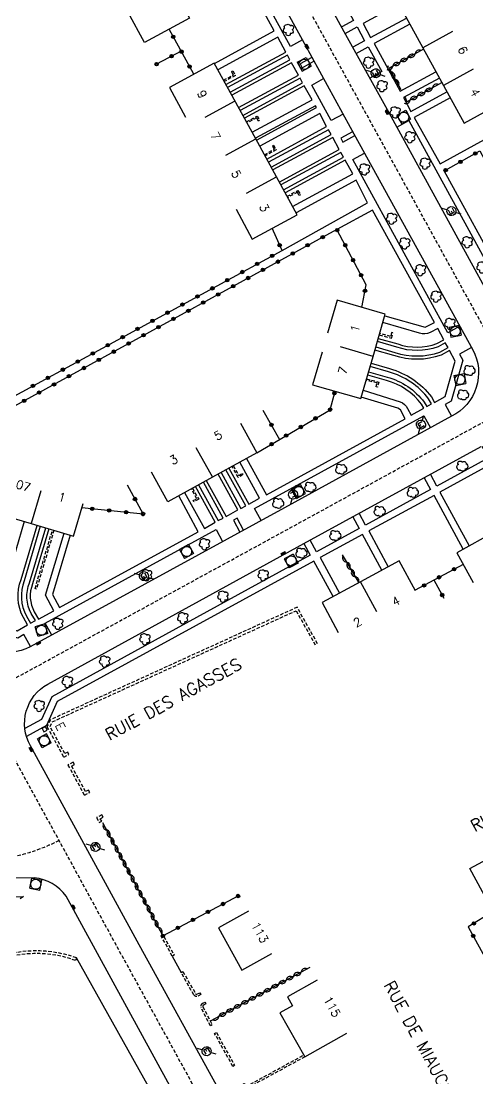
# Model space of a CAD drawing. Header units: millimetres. Extents: x 151000 to 152000, y 127000 to 128000.
# Drawn here: x 151405.8 to 151472.9, y 127185.8 to 127341.3 of the extents above; entities that cross this region are included whole.
import ezdxf
from ezdxf.enums import TextEntityAlignment as Align

# ---------------------------------------------------------------- set-up
doc = ezdxf.new("R2010")
doc.units = ezdxf.units.MM
doc.linetypes.add('DASHED', pattern=[0.75, 0.5, -0.25])
doc.layers.get('0').update_dxf_attribs({"linetype": 'CONTINUOUS'})
for name, color, linetype in [('W0001', 6, 'DASHED'), ('W0008', 7, 'CONTINUOUS'), ('W0100', 7, 'CONTINUOUS'), ('W0112', 1, 'DASHED'), ('W0300', 7, 'CONTINUOUS'), ('W0310', 3, 'CONTINUOUS'), ('W0322', 7, 'CONTINUOUS'), ('W0334', 7, 'CONTINUOUS'), ('W0400', 7, 'CONTINUOUS'), ('W0420', 7, 'CONTINUOUS'), ('W0471', 7, 'CONTINUOUS'), ('W0984', 7, 'CONTINUOUS'), ('W0989', 7, 'CONTINUOUS'), ('W0991', 7, 'CONTINUOUS'), ('W1102', 7, 'CONTINUOUS')]:
    doc.layers.add(name, color=color, linetype=linetype)
doc.styles.get("Standard").update_dxf_attribs({"font": 'romans.shx', "width": 0.85})

# ---------------------------------------------------------------- blocks, each defined once
blk = doc.blocks.new('t310o')
at = {"color": 0, "linetype": 'Continuous'}
for centre, start, end in [((-0.5, 0.38), 216.8699, 323.1304), ((0.5, -0.37), 36.8699, 143.1303)]:
    blk.add_arc(centre, 0.625, start, end, dxfattribs=at)
blk = doc.blocks.new('t322o')
at = {"color": 0, "linetype": 'Continuous'}
for radius in [0.25, 0.15]:
    blk.add_circle((0, 0), radius, dxfattribs=at)
blk = doc.blocks.new('T300')
for p, q in [((-0.8, 0.51), (-0.86, 0.34)), ((-0.86, 0.34), (-0.86, 0.17)), ((-0.86, 0.17), (-0.74, 0.06)), ((-0.69, 0.63), (-0.8, 0.51)), ((-0.8, -0.06), (-0.74, 0.06)), ((-0.74, 0.06), (-0.69, 0.11)), ((-0.57, 0.69), (-0.69, 0.63)), ((-0.46, 0.69), (-0.57, 0.69)), ((-0.29, 0.63), (-0.46, 0.69)), ((-0.29, 0.63), (-0.17, 0.74)), ((-0.23, 0.57), (-0.29, 0.63)), ((-0.17, 0.74), (-0.06, 0.8)), ((-0.06, 0.8), (0.06, 0.8)), ((0.06, 0.8), (0.23, 0.74)), ((0.23, 0.74), (0.34, 0.63)), ((0.34, 0.63), (0.4, 0.51)), ((0.46, 0.46), (0.34, 0.46)), ((0.4, 0.51), (0.4, 0.46)), ((0.57, 0.4), (0.46, 0.46)), ((0.57, 0.4), (0.69, 0.29)), ((0.69, 0.29), (0.74, 0.17)), ((0.74, 0.06), (0.69, -0.17)), ((0.74, 0.17), (0.74, 0.06)), ((-0.8, -0.17), (-0.8, -0.06)), ((-0.8, -0.23), (-0.8, -0.17)), ((-0.74, -0.34), (-0.8, -0.23)), ((-0.69, -0.4), (-0.74, -0.34)), ((-0.51, -0.46), (-0.69, -0.4)), ((-0.4, -0.46), (-0.51, -0.46)), ((-0.4, -0.46), (-0.34, -0.46)), ((-0.34, -0.46), (-0.34, -0.4)), ((-0.34, -0.51), (-0.34, -0.46)), ((-0.29, -0.63), (-0.34, -0.51)), ((-0.17, -0.74), (-0.29, -0.63)), ((-0.06, -0.8), (-0.17, -0.74)), ((0.06, -0.8), (-0.06, -0.8)), ((0.17, -0.74), (0.06, -0.8)), ((0.23, -0.69), (0.17, -0.74)), ((0.29, -0.46), (0.23, -0.46)), ((0.29, -0.63), (0.23, -0.69)), ((0.46, -0.4), (0.29, -0.46)), ((0.34, -0.51), (0.29, -0.63)), ((0.34, -0.51), (0.34, -0.46)), ((0.57, -0.34), (0.46, -0.4)), ((0.63, -0.29), (0.57, -0.34)), ((0.69, -0.17), (0.63, -0.29))]:
    blk.add_line(p, q)
blk = doc.blocks.new('T420')
for p, q in [((0.75, 0.75), (-0.75, 0.75)), ((-0.75, 0.75), (-0.75, -0.75)), ((0.75, 0.75), (0.75, -0.75)), ((0.75, -0.75), (-0.75, -0.75))]:
    blk.add_line(p, q)
blk.add_ellipse((0, 0), major_axis=(-0.53, 0.53), ratio=1, start_param=3.926991, end_param=10.210176)
blk = doc.blocks.new('T471')
for p, q in [((-0.333334, 0.333334), (-0.333334, -0.333334)), ((-0.333334, 0.333334), (0.333334, 0.333334)), ((-0.333334, 0), (0, 0)), ((0.500001, 0.500001), (1.000002, 1.000002)), ((-0.500001, -0.500001), (-1.000002, -1.000002)), ((-0.333334, -0.333334), (0.333334, -0.333334))]:
    blk.add_line(p, q)
blk.add_ellipse((0, 0), major_axis=(0.471405, 0.471405), ratio=1, start_param=5.4977871438, end_param=11.780972451)
blk = doc.blocks.new('T400')
for p, q in [((-0.15, 0.3), (0.15, 0.3)), ((-0.15, -0.25), (-0.15, 0.3)), ((-0.15, 0.15), (0.15, 0.15)), ((-0.15, 0), (0.15, 0)), ((0.15, 0.3), (0.15, -0.25)), ((-0.15, -0.15), (0.15, -0.15)), ((-0.15, -0.25), (-0.15, -0.3)), ((-0.15, -0.3), (0.15, -0.3)), ((0.15, -0.3), (0.15, -0.25))]:
    blk.add_line(p, q)

msp = doc.modelspace()

# ---------------------------------------------------------------- linework, layer by layer
at = {"layer": 'W0001', "flags": 128}
for points in [[(151146.85, 127707.28), (151156.5, 127689.58), (151174.43, 127656.51), (151193.89, 127620.65), (151202.22, 127605.41), (151214.95, 127581.99), (151235.44, 127544.13), (151254.98, 127508.15), (151273.88, 127473.16), (151279.44, 127461.77), (151291.15, 127440.4), (151300.62, 127423.1), (151316.66, 127393.82), (151328.77, 127371.66), (151340.49, 127350.33), (151354.56, 127324.55), (151355.07, 127323.65), (151362.45, 127310.13), (151379.03, 127279.95), (151395.09, 127250.56), (151404.3, 127233.76), (151420.53, 127204.03), (151432.69, 127181.89), (151448.22, 127153.48), (151471.44, 127111.33, -0.312028), (151470.5, 127102.12), (151454.72, 127090.03, -0.012305), (151451.55, 127087.7), (151445.72, 127083.73), (151435.12, 127076.64), (151407.27, 127058.24), (151388.21, 127045.67), (151365.47, 127030.62, 0.413856), (151363.36, 127021.31), (151365.8, 127016.86, -0.470795), (151364.51, 127013.3), (151363.54, 127012.79, 0.568033), (151363.4, 127006.09), (151373.18, 127000)], [(151479.62, 127285.58), (151450, 127339.47), (151414.32, 127404.5, -0.273322), (151419.26, 127416.37), (151429.81, 127422.04)]]:
    msp.add_lwpolyline(points, format="xyb", dxfattribs=at)
at = {"layer": 'W0001'}
msp.add_lwpolyline([(151399.84, 127241.89), (151445.91, 127267.1), (151492.4, 127292.58), (151547.94, 127323)], dxfattribs=at)
msp.add_lwpolyline([(151411.36, 127220.83, -0.112248), (151399.36, 127217.82), (151385.61, 127217.52), (151375.38, 127217.27), (151348.38, 127216.65), (151330.53, 127216.24), (151303.93, 127215.57, 0.508066), (151293.77, 127197.29), (151300.69, 127184.5), (151315.05, 127158.28), (151323.28, 127143.28), (151329.49, 127131.92), (151339.44, 127113.67, -0.018704), (151343.33, 127104.61, 0.032545), (151346.78, 127097.16), (151352.05, 127087.48)], format="xyb", dxfattribs=at)
at = {"layer": 'W0008'}
for points in [[(151533.33, 127343.37), (151540.61, 127330.07, -0.387507), (151538.01, 127321), (151515.91, 127308.87), (151486.73, 127292.89, -0.389511), (151477.56, 127295.52), (151459.6, 127328.22), (151453.28, 127339.72), (151441.15, 127361.85)], [(151435.71, 127359.29), (151447.38, 127338.03), (151454.14, 127325.66), (151472.14, 127292.97, -0.424275), (151469.04, 127283.19), (151444.47, 127269.73), (151407.14, 127249.31, -0.4257), (151397.44, 127252.51), (151381.66, 127281.39), (151365.08, 127311.57), (151357.69, 127325.11), (151357.18, 127326.01), (151343.12, 127351.77)], [(151435.32, 127183.33), (151423.16, 127205.47), (151407.17, 127234.76, -0.414261), (151409.71, 127243.82), (151447.34, 127264.48), (151473.36, 127278.73)], [(151429.96, 127180.53), (151412.42, 127212.63, 0.227853), (151407.74, 127215.31), (151399.51, 127215.3), (151399.51, 127215.78), (151376.03, 127215.22, 0.541103), (151371.12, 127207.66), (151386.33, 127179.77)]]:
    msp.add_lwpolyline(points, format="xyb", dxfattribs=at)
at = {"layer": 'W0100'}
for points in [[(151416.62, 127351.42), (151414.24, 127355.82), (151420.81, 127359.39), (151425.65, 127350.55), (151430.52, 127341.72), (151423.94, 127338.14), (151421.55, 127342.53)], [(151467.44, 127347.49), (151465.04, 127351.87), (151458.72, 127348.4), (151461.76, 127342.88), (151464.79, 127337.35), (151467.83, 127331.82), (151470.86, 127326.29), (151477.18, 127329.76), (151474.77, 127334.14)], [(151437.37, 127313.64), (151439.76, 127309.24), (151446.34, 127312.82), (151440.28, 127323.96), (151434.17, 127335.1), (151427.59, 127331.52), (151429.97, 127327.13)], [(151450.01, 127292.63), (151448.62, 127287.83), (151455.71, 127285.78), (151457.5, 127291.98), (151459.29, 127298.18), (151452.21, 127300.23), (151450.82, 127295.42)], [(151438.02, 127282.19), (151440.43, 127277.81), (151433.9, 127274.22), (151427.38, 127270.62), (151424.96, 127274.99)], [(151494.47, 127270.94), (151492.07, 127275.33), (151486.39, 127272.22), (151480.91, 127269.22), (151475.45, 127266.23), (151469.79, 127263.12), (151472.19, 127258.74)], [(151402.54, 127274.02), (151401.13, 127269.23), (151407.3, 127267.41), (151413.51, 127265.57), (151414.93, 127270.36)], [(151463.71, 127257.54), (151461.33, 127261.93), (151455.65, 127258.86), (151450.01, 127255.79), (151452.39, 127251.4)], [(151478.5, 127220.45), (151482.9, 127222.84), (151486.62, 127215.99), (151481.04, 127212.9), (151475.42, 127209.84), (151471.7, 127216.69), (151476.09, 127219.08)], [(151439.19, 127210.41), (151434.81, 127208), (151438.22, 127201.78), (151442.61, 127204.19)], [(151449.3, 127200.28), (151444.94, 127197.84), (151445.67, 127196.54), (151443.83, 127195.51), (151447.47, 127189.01), (151453.67, 127192.48)]]:
    msp.add_lwpolyline(points, dxfattribs=at)
msp.add_lwpolyline([(151408.88, 127237.31), (151409.15, 127236.8), (151409.65, 127237.06), (151409.38, 127237.57)], close=True, dxfattribs=at)
at = {"layer": 'W0112'}
for points in [[(151435.55, 127332.58), (151437, 127333.35), (151436.72, 127333.88), (151436.89, 127333.97), (151437.28, 127333.27), (151435.64, 127332.4)], [(151438.9, 127326.47), (151440.46, 127327.32), (151440.84, 127326.68), (151440.67, 127326.57), (151440.39, 127327.05), (151439, 127326.3)], [(151441.55, 127321.64), (151443.01, 127322.42), (151442.72, 127322.94), (151442.9, 127323.04), (151443.29, 127322.34), (151441.64, 127321.46)], [(151444.87, 127315.52), (151446.47, 127316.38), (151446.85, 127315.74), (151446.67, 127315.64), (151446.39, 127316.12), (151444.97, 127315.34)], [(151458.42, 127295.15), (151460.22, 127294.67), (151460.42, 127295.44), (151460.22, 127295.49), (151460.08, 127294.92), (151458.47, 127295.34)], [(151456.55, 127288.69), (151458.34, 127288.22), (151458.14, 127287.46), (151457.94, 127287.51), (151458.1, 127288.08), (151456.5, 127288.5)], [(151436.98, 127275.91), (151437.77, 127274.47), (151438.29, 127274.78), (151438.39, 127274.61), (151437.7, 127274.19), (151436.8, 127275.81)], [(151430.98, 127272.61), (151431.89, 127270.98), (151431.17, 127270.61), (151431.08, 127270.79), (151431.61, 127271.06), (151430.81, 127272.51)], [(151410.63, 127266.42), (151408.07, 127257.79), (151407.86, 127257.87), (151410.42, 127266.49)], [(151449.36, 127249.75), (151446.35, 127255.11), (151410.1, 127238.57), (151409.61, 127237.57), (151412.06, 127233.08), (151412.83, 127233.48), (151412.65, 127233.83), (151412.22, 127233.61), (151410.06, 127237.58), (151410.39, 127238.27), (151446.19, 127254.6), (151449.01, 127249.56)], [(151447.47, 127189.01), (151438.98, 127184.39), (151440.22, 127182.2), (151439.96, 127182.06), (151438.3, 127184.97), (151438.56, 127185.12), (151438.83, 127184.65), (151447.33, 127189.28)]]:
    msp.add_lwpolyline(points, dxfattribs=at)
for points in [[(151413.46, 127232.32), (151412.69, 127231.92), (151415.11, 127227.48), (151415.88, 127227.88), (151415.7, 127228.23), (151415.27, 127228.01), (151413.23, 127231.76), (151413.64, 127231.97)], [(151417.64, 127223.66), (151417.44, 127224.03), (151417.85, 127224.25), (151417.67, 127224.6), (151416.89, 127224.2), (151417.29, 127223.47)], [(151426.76, 127206.73), (151428.27, 127203.97), (151428.01, 127203.83), (151426.5, 127206.59)], [(151434.49, 127192.6), (151437.16, 127187.76), (151436.9, 127187.61), (151434.23, 127192.46)]]:
    msp.add_lwpolyline(points, close=True, dxfattribs=at)
msp.add_lwpolyline([(151392.35, 127198.38), (151399.78, 127202.53, -0.211826), (151413.94, 127203.57), (151413.8, 127203.19, 0.211826), (151399.97, 127202.18), (151392.55, 127198.03)], format="xyb", dxfattribs=at)
for points in [[(151429.57, 127201.56), (151431.44, 127198.29, 0.310166), (151431.62, 127198.23), (151432.05, 127198.45), (151432.19, 127198.19), (151431.75, 127197.95, -0.34692), (151431.18, 127198.13), (151429.31, 127201.41)], [(151433.62, 127193.57), (151432.22, 127196.26, -0.393015), (151432.45, 127196.87), (151432.79, 127197.05), (151432.94, 127196.79), (151432.58, 127196.6, 0.381412), (151432.49, 127196.38), (151433.89, 127193.71)]]:
    msp.add_lwpolyline(points, format="xyb", close=True, dxfattribs=at)
at = {"layer": 'W0310'}
for points in [[(151464.9, 127337.16), (151459.88, 127334.38), (151461.57, 127331.21)], [(151462.22, 127330.09), (151462.47, 127329.42), (151467.61, 127332.23)], [(151452.94, 127262.81), (151455.39, 127258.72)], [(151417.76, 127223.46), (151426.63, 127206.82)], [(151433.74, 127194.34), (151448.25, 127202.2)]]:
    msp.add_lwpolyline(points, dxfattribs=at)
at = {"layer": 'W0322', "flags": 128}
for points in [[(151431.16, 127333.46), (151427.55, 127340.1)], [(151470.72, 127261.41), (151463.68, 127257.6)], [(151467.92, 127256.4), (151466.46, 127259.11)]]:
    msp.add_lwpolyline(points, dxfattribs=at)
at = {"layer": 'W0322'}
for points in [[(151429.31, 127336.87), (151425.7, 127334.94)], [(151468.16, 127319.37), (151473.17, 127322.18), (151478.68, 127312.08), (151480.35, 127311.22)], [(151393.64, 127286.49), (151396.38, 127281.57), (151444.13, 127307.57), (151442.66, 127310.82)], [(151455.84, 127299.18), (151456.5, 127302.49), (151452.18, 127310.66), (151397.12, 127280.45), (151401.84, 127271.67)], [(151440.43, 127277.81), (151451.19, 127284.15), (151451.91, 127286.88)], [(151443.8, 127279.73), (151441.37, 127284.03)], [(151414.75, 127269.75), (151423.72, 127268.82), (151421.43, 127273.04)], [(151426.63, 127206.82), (151437.9, 127212.77)], [(151475.14, 127210.37), (151471.48, 127208.12), (151493.49, 127167.99), (151509.65, 127138.04), (151500.18, 127137.64), (151493.68, 127137.26), (151484.62, 127136.01), (151483.69, 127137.84), (151475.74, 127136.51), (151473.77, 127141.03)]]:
    msp.add_lwpolyline(points, dxfattribs=at)
at = {"layer": 'W0334'}
for points in [[(151443.93, 127356.77), (151445.68, 127357.73), (151454.65, 127341.37), (151452.9, 127340.41)], [(151447.12, 127338.51), (151445.38, 127337.55), (151436.84, 127353.14), (151438.57, 127354.09)], [(151434.19, 127335.05), (151442.98, 127339.83), (151437.44, 127349.97), (151428.61, 127345.17)], [(151461.27, 127343.78), (151456.03, 127340.92), (151457.14, 127338.86), (151462.39, 127341.73)], [(151453.42, 127339.46), (151455.16, 127340.41), (151456.25, 127338.37), (151454.53, 127337.43)], [(151462.89, 127340.82), (151457.66, 127337.97), (151461.47, 127330.97), (151466.72, 127333.84)], [(151435.89, 127331.96), (151444.67, 127336.73), (151443.49, 127338.89), (151434.71, 127334.11)], [(151455.04, 127336.52), (151456.8, 127337.48), (151458.81, 127333.86), (151457.03, 127332.89)], [(151436.52, 127330.82), (151445.28, 127335.59), (151444.91, 127336.29), (151436.13, 127331.52)], [(151448.53, 127335.92), (151446.8, 127334.97), (151447.09, 127334.43), (151448.82, 127335.39)], [(151437.76, 127328.56), (151446.53, 127333.33), (151445.52, 127335.15), (151436.76, 127330.38)], [(151438.38, 127327.42), (151447.16, 127332.19), (151446.78, 127332.9), (151438, 127328.12)], [(151453.09, 127327.59), (151451.37, 127326.64), (151448.51, 127331.88), (151450.23, 127332.82)], [(151467.24, 127332.9), (151461.98, 127330.04), (151463.07, 127328.01), (151468.34, 127330.89)], [(151439.75, 127324.93), (151448.55, 127329.72), (151447.39, 127331.77), (151438.61, 127327)], [(151468.84, 127329.98), (151463.56, 127327.1), (151467.34, 127320.3), (151476.35, 127325.22)], [(151441.9, 127320.98), (151450.68, 127325.76), (151449.66, 127327.7), (151440.86, 127322.91)], [(151460.99, 127325.69), (151462.74, 127326.64), (151477.25, 127300.17), (151475.53, 127299.22)], [(151442.53, 127319.82), (151451.33, 127324.6), (151450.95, 127325.31), (151442.15, 127320.53)], [(151454.5, 127325.02), (151452.78, 127324.07), (151453.08, 127323.5), (151454.81, 127324.45)], [(151443.73, 127317.62), (151452.51, 127322.4), (151451.58, 127324.18), (151442.77, 127319.39)], [(151444.35, 127316.49), (151453.14, 127321.27), (151452.76, 127321.98), (151443.96, 127317.19)], [(151470.24, 127296.42), (151468.47, 127295.44), (151454.51, 127320.92), (151456.23, 127321.87)], [(151445.69, 127314.01), (151454.52, 127318.81), (151453.39, 127320.84), (151444.58, 127316.05)], [(151479.53, 127307.84), (151478.45, 127304), (151476.78, 127303.07), (151467.95, 127319.26)], [(151444.13, 127307.57), (151456.7, 127314.55), (151455.02, 127317.89), (151446.19, 127313.09)], [(151459.23, 127297.94), (151465.15, 127296.26), (151466.51, 127296.96), (151457.4, 127313.5), (151452.18, 127310.66)], [(151471.97, 127293.28), (151470.21, 127292.31), (151470.7, 127291.42), (151468.97, 127285.4), (151468.08, 127284.92), (151469.03, 127283.18)], [(151438.89, 127276.96), (151441.83, 127271.63), (151462.23, 127282.82), (151461.52, 127284.13), (151461.14, 127284.39), (151455.77, 127285.98)], [(151441.06, 127267.86), (151440.1, 127269.62), (151464.95, 127283.24), (151465.92, 127281.48)], [(151473.48, 127278.8), (151474.43, 127277.06), (151466.87, 127272.92), (151465.92, 127274.66)], [(151435.17, 127274.92), (151438.08, 127269.65), (151438.8, 127270.04), (151435.89, 127275.31)], [(151436.32, 127275.55), (151439.23, 127270.27), (151440.84, 127271.13), (151437.91, 127276.42)], [(151479.2, 127268.29), (151474.91, 127276.19), (151467.33, 127272.03), (151471.61, 127264.12)], [(151431.86, 127273.09), (151434.76, 127267.84), (151435.48, 127268.23), (151432.58, 127273.49)], [(151433, 127273.72), (151435.91, 127268.46), (151437.65, 127269.41), (151434.74, 127274.68)], [(151464.99, 127274.15), (151465.95, 127272.41), (151456.41, 127267.19), (151455.46, 127268.93)], [(151429.81, 127271.96), (151432.73, 127266.68), (151434.33, 127267.6), (151431.43, 127272.85)], [(151413.01, 127265.71), (151410.4, 127256.97), (151411.47, 127255.07), (151431.81, 127266.22), (151428.96, 127271.49)], [(151470.74, 127263.64), (151466.47, 127271.54), (151456.88, 127266.33), (151459.73, 127261.07)], [(151438.47, 127266.45), (151437.52, 127268.2), (151437, 127267.9), (151437.95, 127266.16)], [(151454.52, 127268.41), (151455.47, 127266.67), (151449.21, 127263.26), (151448.27, 127264.98)], [(151410.3, 127251.03), (151409.35, 127252.77), (151434.44, 127266.53), (151435.4, 127264.77)], [(151458.8, 127260.56), (151455.96, 127265.81), (151449.72, 127262.41), (151452.56, 127257.18)], [(151447.34, 127264.48), (151448.28, 127262.76), (151410.34, 127241.96), (151408.82, 127238.6), (151406.36, 127237.27)], [(151451.65, 127256.68), (151448.82, 127261.89), (151411.1, 127241.25), (151409.52, 127237.75), (151406.6, 127236.11)], [(151407.19, 127249.33), (151406.2, 127251.09), (151405.32, 127250.57), (151399.73, 127252.47), (151399.24, 127253.31), (151397.53, 127252.35)], [(151426.15, 127181.78), (151413.94, 127203.57)], [(151428.01, 127203.83), (151429.31, 127201.41)]]:
    msp.add_lwpolyline(points, dxfattribs=at)
at = {"layer": 'W0334', "flags": 128}
msp.add_lwpolyline([(151440.37, 127323.79), (151449.17, 127328.58), (151449.03, 127328.83), (151440.24, 127324.05)], dxfattribs=at)
at = {"layer": 'W0334'}
for points in [[(151458.27, 127294.64), (151461.13, 127293.81, 0.168225), (151466.87, 127293.86), (151467.88, 127294.42), (151467.02, 127296.08), (151465.9, 127295.48, -0.165518), (151464.34, 127295.39), (151458.94, 127296.95)], [(151457.91, 127293.39), (151460.72, 127292.57, 0.168225), (151467.31, 127292.63), (151468.51, 127293.29), (151468.11, 127294), (151467.04, 127293.39, -0.168225), (151460.98, 127293.34), (151458.13, 127294.16)], [(151457.21, 127290.97), (151459.92, 127290.19, -0.164809), (151466.06, 127286.03), (151466.51, 127285.23), (151468.09, 127286.1), (151469.58, 127291.27), (151468.75, 127292.84), (151467.48, 127292.17, -0.168225), (151460.56, 127292.11), (151457.77, 127292.92)], [(151456.07, 127287.02), (151461.47, 127285.31, -0.220874), (151462.54, 127284.32), (151463.08, 127283.34), (151464.95, 127284.36), (151464.63, 127284.95, 0.164809), (151459.45, 127288.46), (151456.71, 127289.25)], [(151456.85, 127289.73), (151459.58, 127288.94, -0.164809), (151465.02, 127285.25), (151465.39, 127284.62), (151466.07, 127285.01), (151465.66, 127285.74, 0.164809), (151459.79, 127289.72), (151457.07, 127290.5)], [(151406.26, 127267.71), (151403.79, 127259.3, -0.201672), (151401.16, 127255.69), (151399.6, 127254.79), (151400.41, 127253.34), (151405.22, 127251.62), (151406.77, 127252.52), (151406.15, 127253.59, -0.218803), (151405.8, 127259.19), (151408.17, 127267.15)], [(151408.63, 127267.01), (151406.26, 127259.01, 0.218803), (151406.58, 127253.82), (151407.21, 127252.77), (151407.9, 127253.14), (151407.3, 127254.21, -0.218803), (151407.03, 127258.71), (151409.42, 127266.78)], [(151409.89, 127266.64), (151407.48, 127258.54, 0.218803), (151407.74, 127254.44), (151408.34, 127253.37), (151410.63, 127254.59), (151409.38, 127256.9), (151412.11, 127265.98)], [(151384.77, 127191.82), (151383.79, 127191.3), (151374.09, 127209.09, -0.529226), (151376.07, 127211.93), (151406.14, 127212.59), (151405.67, 127212.25)]]:
    msp.add_lwpolyline(points, format="xyb", dxfattribs=at)
at = {"layer": 'W1102'}
for p, q in [((151469.18, 127339.76), (151464.79, 127337.35)), ((151472.21, 127334.23), (151467.83, 127331.82)), ((151432.83, 127327.14), (151437.23, 127329.53)), ((151435.89, 127321.57), (151440.28, 127323.96)), ((151438.92, 127316), (151443.31, 127318.39)), ((151431.49, 127278.6), (151433.9, 127274.22)), ((151408.71, 127272.21), (151407.3, 127267.41)), ((151458.03, 127254.46), (151455.65, 127258.86))]:
    msp.add_line(p, q, dxfattribs=at)
at = {"layer": 'W1102', "flags": 128}
msp.add_lwpolyline([(151457.5, 127291.98), (151452.7, 127293.37)], dxfattribs=at)

# ---------------------------------------------------------------- block references
at = {"layer": 'W0300'}
for p, rotation in [((151445.09, 127340.11), 118.804713428308), ((151456.87, 127335.31), 118.716505868326), ((151458.84, 127331.85), 118.716505868326), ((151460.76, 127327.99), 118.782316677619), ((151462.94, 127324.35), 118.614377148136), ((151456.25, 127319.61), 118.835055818749), ((151465.16, 127320.46), 118.614377148136), ((151460.24, 127312.37), 118.835055818749), ((151462.15, 127308.74), 118.835055818749), ((151471.34, 127308.9), 118.614377148136), ((151473.53, 127305.2), 118.614377148136), ((151464.47, 127304.8), 118.835055818749), ((151466.77, 127300.91), 118.835055818749), ((151468.8, 127296.91), 118.835055818749), ((151471.57, 127289.92), 208.47268066643), ((151470.63, 127286.34), 208.47268066643), ((151470.5, 127275.87), 208.777693550179), ((151452.72, 127275.42), 208.636645008488), ((151448.19, 127272.78), 208.636645008488), ((151463.24, 127272.01), 208.777693550179), ((151443.47, 127270.4), 208.636645008488), ((151458.37, 127269.23), 208.804236110156), ((151451.86, 127265.66), 208.804236110156), ((151432.75, 127264.51), 119.28127806139), ((151446.88, 127263.08), 208.804236110156), ((151424.25, 127259.96), 119.28127806139), ((151441.38, 127259.94), 119.28127806139), ((151435.46, 127256.81), 119.28127806139), ((151411.21, 127252.82), 119.28127806139), ((151429.57, 127253.63), 119.28127806139), ((151424, 127250.55), 119.28127806139), ((151418.09, 127247.27), 119.28127806139), ((151412.62, 127244.28), 119.28127806139), ((151408.48, 127240.74), 119.28127806139)]:
    msp.add_blockref('T300', p, dxfattribs=dict(at, rotation=rotation))
at = {"layer": 'W0310'}
for p, rotation in [((151461.49, 127335.27), 208.990132236767), ((151462.58, 127335.87), 208.990132236767), ((151463.67, 127336.48), 208.990132236767), ((151460.39, 127334.66), 208.990132236767), ((151460.19, 127333.79), 297.987573920164), ((151460.78, 127332.69), 297.987573920164), ((151465.14, 127330.87), 28.6778762768811), ((151466.23, 127331.47), 28.6778762768811), ((151462.94, 127329.68), 28.6778762768811), ((151464.04, 127330.27), 28.6778762768811), ((151453.58, 127261.74), 300.91100619772), ((151454.22, 127260.67), 300.91100619772), ((151454.86, 127259.6), 300.91100619772), ((151418.35, 127222.36), 298.055543644346), ((151418.94, 127221.25), 298.055543644346), ((151419.52, 127220.15), 298.055543644346), ((151420.11, 127219.05), 298.055543644346), ((151420.7, 127217.95), 298.055543644346), ((151421.29, 127216.84), 298.055543644346), ((151421.88, 127215.74), 298.055543644346), ((151422.46, 127214.64), 298.055543644346), ((151423.05, 127213.53), 298.055543644346), ((151423.64, 127212.43), 298.055543644346), ((151424.23, 127211.33), 298.055543644346), ((151424.82, 127210.22), 298.055543644346), ((151425.4, 127209.12), 298.055543644346), ((151425.99, 127208.02), 298.055543644346), ((151446.93, 127201.49), 28.44431912145639), ((151443.64, 127199.7), 28.44431912145639), ((151444.73, 127200.3), 28.44431912145639), ((151445.83, 127200.89), 28.44431912145639), ((151441.44, 127198.51), 28.44431912145639), ((151442.54, 127199.11), 28.44431912145639), ((151438.14, 127196.72), 28.44431912145639), ((151439.24, 127197.32), 28.44431912145639), ((151440.34, 127197.91), 28.44431912145639), ((151435.94, 127195.53), 28.44431912145639), ((151437.04, 127196.13), 28.44431912145639), ((151434.84, 127194.94), 28.44431912145639)]:
    msp.add_blockref('t310o', p, dxfattribs=dict(at, rotation=rotation))
at = {"layer": 'W0322'}
for p, rotation in [((151428.16, 127338.98), 118.5323722565052), ((151427.91, 127336.12), 208.07173856885), ((151429.36, 127336.78), 118.5323722565052), ((151425.7, 127334.94), 208.07173856885), ((151430.55, 127334.59), 118.5323722565052), ((151472.52, 127321.81), 29.26910339834032), ((151470.34, 127320.59), 29.26910339834032), ((151452.24, 127310.56), 117.838081197063), ((151450.1, 127309.52), 208.7538284760034), ((151443.78, 127308.34), 114.4385652796842), ((151447.9, 127308.32), 208.7538284760034), ((151453.41, 127308.34), 117.838081197063), ((151442.68, 127306.78), 28.57291431412051), ((151443.52, 127305.91), 208.7538284760034), ((151445.71, 127307.11), 208.7538284760034), ((151454.57, 127306.13), 117.838081197063), ((151438.29, 127304.39), 28.57291431412051), ((151440.48, 127305.58), 28.57291431412051), ((151441.33, 127304.71), 208.7538284760034), ((151436.09, 127303.19), 28.57291431412051), ((151439.14, 127303.51), 208.7538284760034), ((151455.74, 127303.92), 117.838081197063), ((151433.89, 127301.99), 28.57291431412051), ((151436.95, 127302.3), 208.7538284760034), ((151456.32, 127301.63), 78.80744480185393), ((151429.5, 127299.6), 28.57291431412051), ((151431.7, 127300.8), 28.57291431412051), ((151432.56, 127299.9), 208.7538284760034), ((151434.75, 127301.1), 208.7538284760034), ((151427.31, 127298.41), 28.57291431412051), ((151430.37, 127298.7), 208.7538284760034), ((151425.11, 127297.21), 28.57291431412051), ((151428.18, 127297.49), 208.7538284760034), ((151422.92, 127296.02), 28.57291431412051), ((151423.8, 127295.09), 208.7538284760034), ((151425.99, 127296.29), 208.7538284760034), ((151418.53, 127293.63), 28.57291431412051), ((151420.72, 127294.82), 28.57291431412051), ((151421.6, 127293.88), 208.7538284760034), ((151416.33, 127292.43), 28.57291431412051), ((151419.41, 127292.68), 208.7538284760034), ((151414.13, 127291.23), 28.57291431412051), ((151415.03, 127290.28), 208.7538284760034), ((151417.22, 127291.48), 208.7538284760034), ((151409.74, 127288.84), 28.57291431412051), ((151411.94, 127290.04), 28.57291431412051), ((151412.84, 127289.07), 208.7538284760034), ((151407.55, 127287.65), 28.57291431412051), ((151410.64, 127287.87), 208.7538284760034), ((151408.45, 127286.67), 208.7538284760034), ((151451.83, 127286.58), 75.20526630793209), ((151406.26, 127285.47), 208.7538284760034), ((151451.19, 127284.16), 75.20526630793209), ((151449.05, 127282.88), 30.5122772490843), ((151442.57, 127281.91), 119.459358581671), ((151446.89, 127281.61), 30.5122772490843), ((151444.74, 127280.35), 30.5122772490843), ((151442.59, 127279.08), 30.5122772490843), ((151422.53, 127271.02), 118.52460638828), ((151416.25, 127269.59), 354.126478684523), ((151418.74, 127269.34), 354.126478684523), ((151421.22, 127269.08), 354.126478684523), ((151423.72, 127268.82), 118.52460638828), ((151423.71, 127268.82), 354.126478684523), ((151469.4, 127260.7), 208.4260136924385), ((151467.2, 127259.51), 208.4260136924385), ((151465, 127258.32), 208.4260136924385), ((151467.65, 127256.91), 118.4260136925596), ((151437.68, 127212.66), 27.8555645018929), ((151435.47, 127211.49), 27.8555645018929), ((151433.26, 127210.32), 27.8555645018929), ((151428.84, 127207.99), 27.8555645018929), ((151431.05, 127209.16), 27.8555645018929), ((151472.31, 127208.63), 211.5218963146309), ((151426.63, 127206.82), 27.8555645018929), ((151472.21, 127206.79), 298.742174788367)]:
    msp.add_blockref('t322o', p, dxfattribs=dict(at, rotation=rotation))
msp.add_blockref('t322o', (151468.16, 127319.37), dxfattribs=at)
at = {"layer": 'W0400'}
for p, rotation in [((151447.8, 127337.51), 208.671274511477), ((151459.6, 127327.88), 208.782316677619), ((151444.36, 127263.02), 118.6790298716037), ((151408.34, 127249.82), 298.764538228663), ((151407.26, 127234.23), 28.696061031547), ((151413.47, 127211.05), 28.63793500081405)]:
    msp.add_blockref('T400', p, dxfattribs=dict(at, rotation=rotation))
at = {"layer": 'W0420'}
for p, rotation in [((151447.39, 127334.93), 118.671274511477), ((151462, 127327.15), 118.782316677619), ((151469.54, 127295.68), 100.776107224925), ((151470.26, 127288.58), 100.776107224925), ((151446.56, 127272.12), 208.636645008488), ((151430.11, 127263.3), 28.7387249752075), ((151445.48, 127261.91), 28.6790298716037), ((151408.8, 127251.73), 287.353352944666), ((151409.22, 127235.48), 298.696061031547), ((151407.95, 127214.39), 168.428453841607)]:
    msp.add_blockref('T420', p, dxfattribs=dict(at, rotation=rotation))
at = {"layer": 'W0471'}
for p, rotation in [((151457.88, 127333.6), 118.716505868326), ((151469.01, 127313.34), 118.614377148136), ((151464.54, 127281.96), 28.7203875167209), ((151445.76, 127271.68), 208.636645008488), ((151423.84, 127259.69), 119.28127806139), ((151416.72, 127219.87), 298.413750371789), ((151433.05, 127189.85), 298.894268696389)]:
    msp.add_blockref('T471', p, dxfattribs=dict(at, rotation=rotation))

# ---------------------------------------------------------------- texts
at = {"layer": 'W0984'}
msp.add_text('E', height=1.25, rotation=298.3095, dxfattribs=at).set_placement((151411.57, 127237.6), align=Align.MIDDLE)
at = {"layer": 'W0989'}
for s, rotation, p in [('RUIE DES AGASSES', 28.7141, (151428.16, 127241.6)), ('RUE DES PINSONS', 28.6686, (151481.52, 127228)), ('RUE DE MIAUCOURT', 298.4947, (151465.29, 127189.82))]:
    msp.add_text(s, height=1.75, rotation=rotation, dxfattribs=at).set_placement(p, align=Align.MIDDLE)
at = {"layer": 'W0991'}
for s, rotation, p in [('6', 298.7571, (151470.69, 127337)), ('9', 298.5324, (151432.39, 127330.52)), ('4', 298.7825, (151472.5, 127330.79)), ('7', 298.7811, (151434.36, 127324.35)), ('5', 298.5328, (151437.41, 127318.79)), ('3', 298.5324, (151441.54, 127313.82)), ('1', 73.8617, (151454.85, 127296.1)), ('7', 73.8617, (151453.06, 127289.9)), ('5', 28.7836, (151434.75, 127280.39)), ('3', 28.9073, (151428.22, 127276.8)), ('107', 343.6146, (151405.62, 127273.11)), ('1', 343.4723, (151411.82, 127271.28)), ('4', 28.426, (151460.87, 127256)), ('2', 28.5219, (151455.21, 127252.93)), ('113', 298.7522, (151440.9, 127207.3)), ('115', 299.2463, (151451.49, 127196.38))]:
    msp.add_text(s, height=1.25, rotation=rotation, dxfattribs=at).set_placement(p, align=Align.MIDDLE)

doc.saveas('drawing.dxf')
